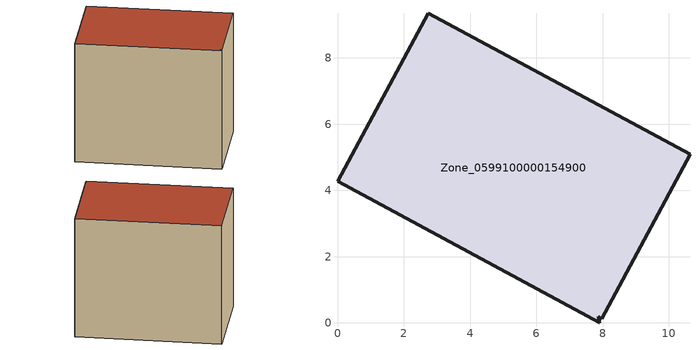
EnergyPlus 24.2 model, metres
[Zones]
Zone_0599100000154900
 floor ground (C_G): 7.87,0.19 7.91,0 0,4.28 2.75,9.36 10.64,5.09 7.98,0.13 z0
 wall outside (C_F): 10.64,5.09 2.75,9.36 0,4.28 7.91,0 7.87,0.19 7.98,0.13 10.64,5.09 z0:7.81
 roof outside (C_R): 7.91,0 7.87,0.19 7.98,0.13 10.64,5.09 2.75,9.36 0,4.28 z7.81
[BUILDING]
Pand.0599100000154900: North Axis=0; Terrain=City; Loads Convergence Tolerance Value=0.04; Temperature Convergence Tolerance Value=0.4; Solar Distribution=FullExterior; Maximum Number of Warmup Days=25; Minimum Number of Warmup Days=1
[Site:Location]
Rotterdam.The.Hague.AP_ZH_NLD Design_Conditions: Latitude=51.96; Longitude=4.45; Time Zone=1; Elevation=-4.5
[SITE:GROUNDTEMPERATURE:BUILDINGSURFACE]
18, 18, 18, 18, 18, 18, 18, 18, 18, 18, 18, 18
[MATERIAL] Thermal Absorptance=0.9; Solar Absorptance=0.7; Visible Absorptance=0.7
Name | Roughness | Thickness | Conductivity | Density | Specific Heat
G.TC.1946 | MediumSmooth | 0.15 | 1 | 540 | 1210
F.TC.1946 | Rough | 0.3 | 0.857143 | 1920 | 840
R.TC.1946 | MediumRough | 0.2 | 0.909091 | 1500 | 1000
[CONSTRUCTION]
C_G: G.TC.1946
C_F: F.TC.1946
C_R: R.TC.1946
[ZONE]
Zone_0599100000154900: Type=1; Multiplier=1; Ceiling Height=Autocalculate; Volume=Autocalculate; Floor Area=autocalculate; Part of Total Floor Area=Yes
[ZONEINFILTRATION:DESIGNFLOWRATE]
Infil_Zone_0599100000154900: Zone or ZoneList or Space or SpaceList=Zone_0599100000154900; Schedule=AlwaysOn; Design Flow Rate Calculation Method=Flow/Area; Flow Rate per Floor Area=0.003; Constant Term Coefficient=1; Temperature Term Coefficient=0; Velocity Term Coefficient=0; Velocity Squared Term Coefficient=0
[HVACTEMPLATE:ZONE:IDEALLOADSAIRSYSTEM]
Zone_0599100000154900: Maximum Heating Supply Air Temperature=50; Minimum Cooling Supply Air Temperature=13; Maximum Heating Supply Air Humidity Ratio=0.0156; Minimum Cooling Supply Air Humidity Ratio=0.0077; Heating Limit=NoLimit; Cooling Limit=NoLimit; Dehumidification Control Type=ConstantSensibleHeatRatio; Cooling Sensible Heat Ratio=0.7; Dehumidification Setpoint=60; Humidification Control Type=None; Humidification Setpoint=30; Outdoor Air Method=None; Outdoor Air Flow Rate per Person=0.00944; Outdoor Air Flow Rate per Zone Floor Area=0; Outdoor Air Flow Rate per Zone=0; Demand Controlled Ventilation Type=None; Outdoor Air Economizer Type=NoEconomizer; Heat Recovery Type=None; Sensible Heat Recovery Effectiveness=0.7; Latent Heat Recovery Effectiveness=0.65
[ZONECONTROL:THERMOSTAT]
ThermostatControl_Zone_0599100000154900: Zone or ZoneList=Zone_0599100000154900; Control Type Schedule=DualSetpointControlType; Control 1=Thermostat_Zone_0599100000154900; Temperature Difference Between Cutout And Setpoint=0
[THERMOSTATSETPOINT:DUALSETPOINT]
Thermostat_Zone_0599100000154900: Heating Setpoint Temperature Schedule=HeatingSetpoint_Zone_0599100000154900; Cooling Setpoint Temperature Schedule=CoolingSetpoint_Zone_0599100000154900
[SCHEDULE:COMPACT]
HeatingSetpoint_Zone_0599100000154900: Through: 12/31, For: AllDays, Until: 24:00, 21
CoolingSetpoint_Zone_0599100000154900: Through: 12/31, For: AllDays, Until: 24:00, 24
DualSetpointControlType: Through: 12/31, For: AllDays, Until: 24:00, 4
AlwaysOn: Through: 12/31, For: AllDays, Until: 24:00, 1
